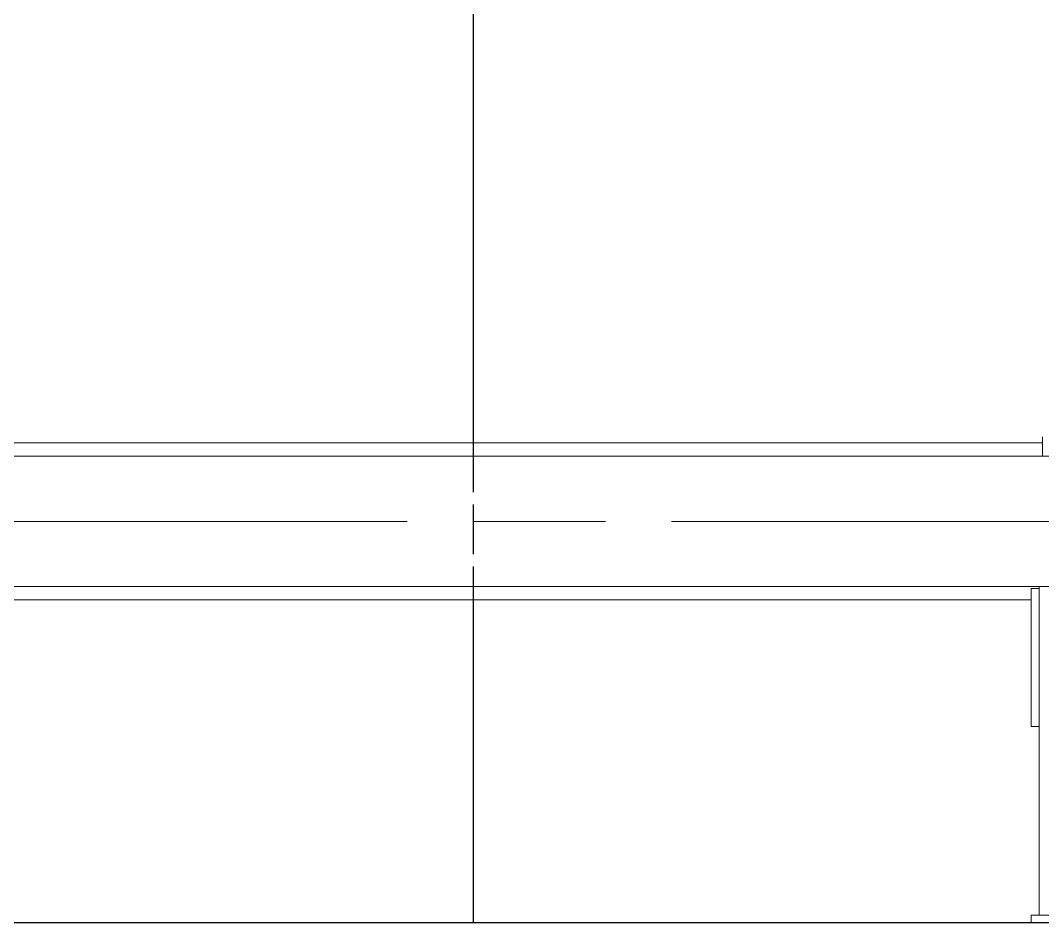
# Model space of a CAD drawing. Header units: millimetres. Extents: x 0 to 100323, y 0 to 59400.
# Drawn here: x 26533 to 27628, y 44741 to 45707 of the extents above; entities that cross this region are included whole.
import ezdxf

# ---------------------------------------------------------------- set-up
doc = ezdxf.new("R2010")
doc.units = ezdxf.units.MM
doc.header["$LTSCALE"] = 100
doc.linetypes.add('CHAIN', pattern=[0.3543, 0.2362, -0.0295, 0.0591, -0.0295])
doc.linetypes.add('DASHED', pattern=[0.2067, 0.1654, -0.0413])
doc.layers.add('Hidden', color=7, linetype='DASHED', lineweight=25)
doc.layers.add('Visible', color=7, linetype='Continuous', lineweight=25)
doc.layers.add('P_Biomass (BM)', color=150, linetype='Continuous', lineweight=18, true_color=0x007fff)
doc.layers.add('P_BioMass CenterLine', color=150, linetype='CHAIN', lineweight=18, true_color=0x007fff)

msp = doc.modelspace()

# ---------------------------------------------------------------- linework, layer by layer
at = {"layer": 'Hidden', "ltscale": 3.205504}
msp.add_line((27018, 45254.7), (27018, 45086.4), dxfattribs=at)
at = {"layer": 'P_Biomass (BM)'}
for p, q in [((27628.3, 45261), (27628.3, 45240.4)), ((25865.3, 45254.7), (27628.3, 45254.7)), ((25853.8, 45240.4), (27764.2, 45240.4)), ((25833.7, 45100.7), (27751.2, 45100.7)), ((27616, 45098.5), (27624.8, 45098.5)), ((27616, 44950.5), (27616, 45098.5)), ((27624.8, 44748.5), (27624.8, 45100.7)), ((25826.3, 45086.4), (27616, 45086.4)), ((27624.8, 44950.5), (27616, 44950.5)), ((27616, 44740.5), (27616, 44748.5)), ((27616, 44748.5), (27676, 44748.5))]:
    msp.add_line(p, q, dxfattribs=at)
at = {"layer": 'P_BioMass CenterLine', "ltscale": 23.990969}
msp.add_line((25530.6, 45170.5), (28102.4, 45170.5), dxfattribs=at)
at = {"layer": 'Visible'}
for p, q in [((27018, 46740.5), (27018, 45254.7)), ((27018, 45086.4), (27018, 44740.5)), ((23292.9, 44740.5), (28186.6, 44740.5))]:
    msp.add_line(p, q, dxfattribs=at)

doc.saveas('drawing.dxf')
